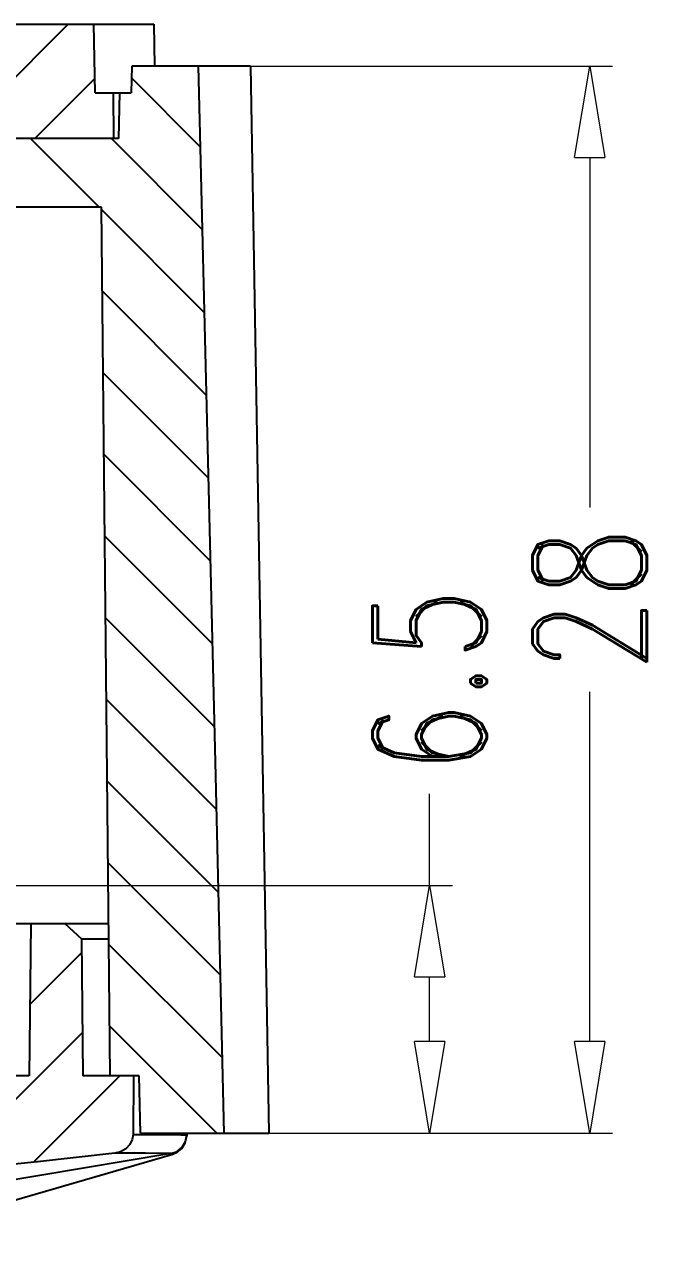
# Model space of a CAD drawing. Header units: millimetres. Extents: x 2698 to 3039, y 1138 to 1364.
# Drawn here: x 2800.29 to 2817.1, y 1205.64 to 1237.54 of the extents above; entities that cross this region are included whole.
import ezdxf

# ---------------------------------------------------------------- set-up
doc = ezdxf.new("R2010")
doc.units = ezdxf.units.MM
doc.layers.add('dim', color=82, linetype='Continuous', lineweight=9)
doc.styles.add('ROMAND', font='romand.shx', dxfattribs={"width": 0.75, "bigfont": 'gbcbig.shx'})
doc.dimstyles.new('YanXiu', dxfattribs={"dimtxt": 2.5, "dimasz": 2.2, "dimexe": 1, "dimexo": 0, "dimgap": 0.66, "dimtad": 0, "dimzin": 9, "dimdsep": 46, "dimtxsty": 'ROMAND', "dimblk": 'CLOSEDBLANK', "dimcen": 0, "dimclrd": 3, "dimclre": 3, "dimclrt": 7, "dimazin": 2, "dimtfac": 1, "dimtofl": 0, "dimtmove": 0, "dimatfit": 3, "dimldrblk": 'CLOSEDBLANK', "dimfxl": 1, "dimlwd": 5, "dimlwe": 5, "dimarcsym": 0})

# ---------------------------------------------------------------- blocks, each defined once
blk = doc.blocks.new('_ClosedBlank')
at = {"color": 0, "linetype": 'ByBlock', "lineweight": -2}
for p, q in [((-1, 0.167), (0, 0)), ((-1, 0.167), (-1, -0.167)), ((0, 0), (-1, -0.167))]:
    blk.add_line(p, q, dxfattribs=at)
blk = doc.blocks.new('*D6')
at = {"layer": 'Defpoints', "color": 0}
for p in [(2797.472, 1214.939), (2810.931, 1214.939), (2806.716, 1208.439)]:
    blk.add_point(p, dxfattribs=at)
at = {"layer": 'dim', "color": 3, "lineweight": 5}
for p, q in [((2810.931, 1214.939), (2810.931, 1217.339)), ((2797.472, 1214.939), (2811.53, 1214.939)), ((2810.931, 1210.839), (2810.931, 1212.539)), ((2806.716, 1208.439), (2811.53, 1208.439))]:
    blk.add_line(p, q, dxfattribs=at)
at = {"layer": 'dim', "color": 3, "lineweight": 5, "xscale": 2.4, "yscale": 2.4, "zscale": 2.4}
for p, rotation in [((2810.931, 1214.939), 90), ((2810.931, 1208.439), 270)]:
    blk.add_blockref('_ClosedBlank', p, dxfattribs=dict(at, rotation=rotation))
at = {"layer": 'dim', "color": 7, "insert": (2810.931, 1220.296), "char_height": 3, "attachment_point": 5, "rotation": 90, "style": 'ROMAND'}
blk.add_mtext('6.5', dxfattribs=at)
blk = doc.blocks.new('*D7')
at = {"layer": 'Defpoints', "color": 0}
for p in [(2806.228, 1236.439), (2815.131, 1236.439), (2806.716, 1208.439)]:
    blk.add_point(p, dxfattribs=at)
at = {"layer": 'dim', "color": 3, "lineweight": 5}
for p, q in [((2806.228, 1236.439), (2815.73, 1236.439)), ((2815.131, 1234.039), (2815.131, 1224.86)), ((2815.131, 1210.839), (2815.131, 1220.018)), ((2806.716, 1208.439), (2815.73, 1208.439))]:
    blk.add_line(p, q, dxfattribs=at)
at = {"layer": 'dim', "color": 3, "lineweight": 5, "xscale": 2.4, "yscale": 2.4, "zscale": 2.4}
for p, rotation in [((2815.131, 1236.439), 90), ((2815.131, 1208.439), 270)]:
    blk.add_blockref('_ClosedBlank', p, dxfattribs=dict(at, rotation=rotation))
at = {"layer": 'dim', "color": 7, "insert": (2815.131, 1222.439), "char_height": 3, "attachment_point": 5, "rotation": 90, "style": 'ROMAND'}
blk.add_mtext('28', dxfattribs=at)

msp = doc.modelspace()

# ---------------------------------------------------------------- linework, layer by layer
at = {"color": 7, "linetype": 'Continuous'}
for p, q in [((2711.248, 1237.539), (2803.695, 1237.539)), ((2802.157, 1235.739), (2802.122, 1237.539)), ((2803.695, 1237.539), (2803.714, 1236.439)), ((2803.113, 1236.439), (2803.096, 1235.739)), ((2806.226, 1236.439), (2803.113, 1236.439)), ((2806.226, 1236.439), (2806.715, 1208.439)), ((2802.157, 1235.739), (2803.096, 1235.739)), ((2802.644, 1234.539), (2802.632, 1235.739)), ((2802.792, 1235.739), (2802.762, 1234.539)), ((2802.762, 1234.539), (2795.681, 1234.539)), ((2802.321, 1232.739), (2797.548, 1232.739)), ((2802.549, 1209.939), (2802.321, 1232.739)), ((2797.488, 1213.939), (2802.509, 1213.939)), ((2800.465, 1213.939), (2800.426, 1209.939)), ((2801.354, 1213.939), (2801.799, 1213.539)), ((2801.799, 1213.539), (2801.834, 1209.939)), ((2801.799, 1213.539), (2802.513, 1213.539)), ((2800.426, 1209.939), (2797.558, 1209.939)), ((2803.309, 1209.939), (2801.834, 1209.939)), ((2803.163, 1209.939), (2803.148, 1208.399)), ((2803.346, 1208.439), (2803.309, 1209.939)), ((2803.346, 1208.439), (2806.715, 1208.439)), ((2804.525, 1208.218), (2804.557, 1208.389)), ((2804.56, 1208.391), (2804.555, 1208.366)), ((2804.558, 1208.44), (2804.557, 1208.389)), ((2804.557, 1208.388), (2804.557, 1208.366)), ((2804.302, 1207.958), (2804.437, 1208.068)), ((2804.428, 1208.034), (2804.519, 1208.18)), ((2804.437, 1208.068), (2804.525, 1208.218)), ((2804.519, 1208.18), (2804.557, 1208.364)), ((2804.139, 1207.9), (2792.097, 1205.883)), ((2796.471, 1205.639), (2804.196, 1207.888)), ((2804.139, 1207.9), (2804.302, 1207.958)), ((2804.139, 1207.9), (2804.139, 1207.9)), ((2804.196, 1207.888), (2804.303, 1207.934)), ((2804.303, 1207.934), (2804.428, 1208.034))]:
    msp.add_line(p, q, dxfattribs=at)
at = {"color": 40, "linetype": 'Continuous'}
for p, q in [((2801.449, 1237.539), (2798.949, 1235.039)), ((2803.105, 1236.133), (2804.92, 1234.318)), ((2802.149, 1236.118), (2800.57, 1234.539)), ((2800.456, 1234.539), (2802.256, 1232.739)), ((2802.578, 1234.539), (2804.973, 1232.144)), ((2802.322, 1232.674), (2805.025, 1229.97)), ((2802.343, 1230.531), (2805.078, 1227.796)), ((2802.365, 1228.388), (2805.13, 1225.623)), ((2802.386, 1226.245), (2805.182, 1223.449)), ((2802.408, 1224.102), (2805.234, 1221.276)), ((2802.429, 1221.96), (2805.286, 1219.102)), ((2802.451, 1219.817), (2805.338, 1216.929)), ((2802.472, 1217.674), (2805.39, 1214.756)), ((2802.493, 1215.531), (2805.442, 1212.583)), ((2801.803, 1213.18), (2800.445, 1211.823)), ((2802.515, 1213.389), (2805.494, 1210.41)), ((2802.536, 1211.246), (2805.343, 1208.439)), ((2801.823, 1211.079), (2798.179, 1207.436)), ((2802.804, 1209.939), (2800.538, 1207.674))]:
    msp.add_line(p, q, dxfattribs=at)
at = {"color": 7, "linetype": 'Continuous'}
for points in [[(2805.541, 1208.439), (2805.317, 1217.818), (2805.094, 1227.151), (2804.869, 1236.439)], [(2803.148, 1208.399), (2803.128, 1208.268), (2803.064, 1208.137), (2802.959, 1208.025), (2802.821, 1207.945), (2802.673, 1207.908)], [(2803.148, 1208.399), (2803.926, 1208.396), (2804.399, 1208.393), (2804.557, 1208.39)], [(2802.672, 1207.908), (2800.641, 1207.684), (2798.644, 1207.48), (2796.704, 1207.295)], [(2804.139, 1207.9), (2803.968, 1207.904), (2803.476, 1207.906), (2802.672, 1207.908)], [(2804.196, 1207.888), (2804.186, 1207.889), (2804.139, 1207.9)]]:
    msp.add_lwpolyline(points, dxfattribs=at)
msp.add_arc((2804.057, 1208.393), 0.5, 279.4746, 339.4862, dxfattribs=at)

# ---------------------------------------------------------------- dimensions: what is measured, and where the dimension line sits
at = {"layer": 'dim'}
for base, p2, picture, middle in [((2815.131, 1236.439), (2806.228, 1236.439), '*D7', (2815.131, 1222.439)), ((2810.931, 1214.939), (2797.472, 1214.939), '*D6', (2810.931, 1220.296))]:
    dim = msp.add_linear_dim(base=base, p1=(2806.716, 1208.439), p2=p2, angle=90, dimstyle='YanXiu', override={"dimtxt": 3, "dimasz": 2.4, "dimexe": 0.5997, "dimgap": 0.5997, "dimzin": 8}, dxfattribs=at)
    dim.commit()
    dim.dimension.update_dxf_attribs({"geometry": picture, "text_midpoint": middle})

doc.saveas('drawing.dxf')
